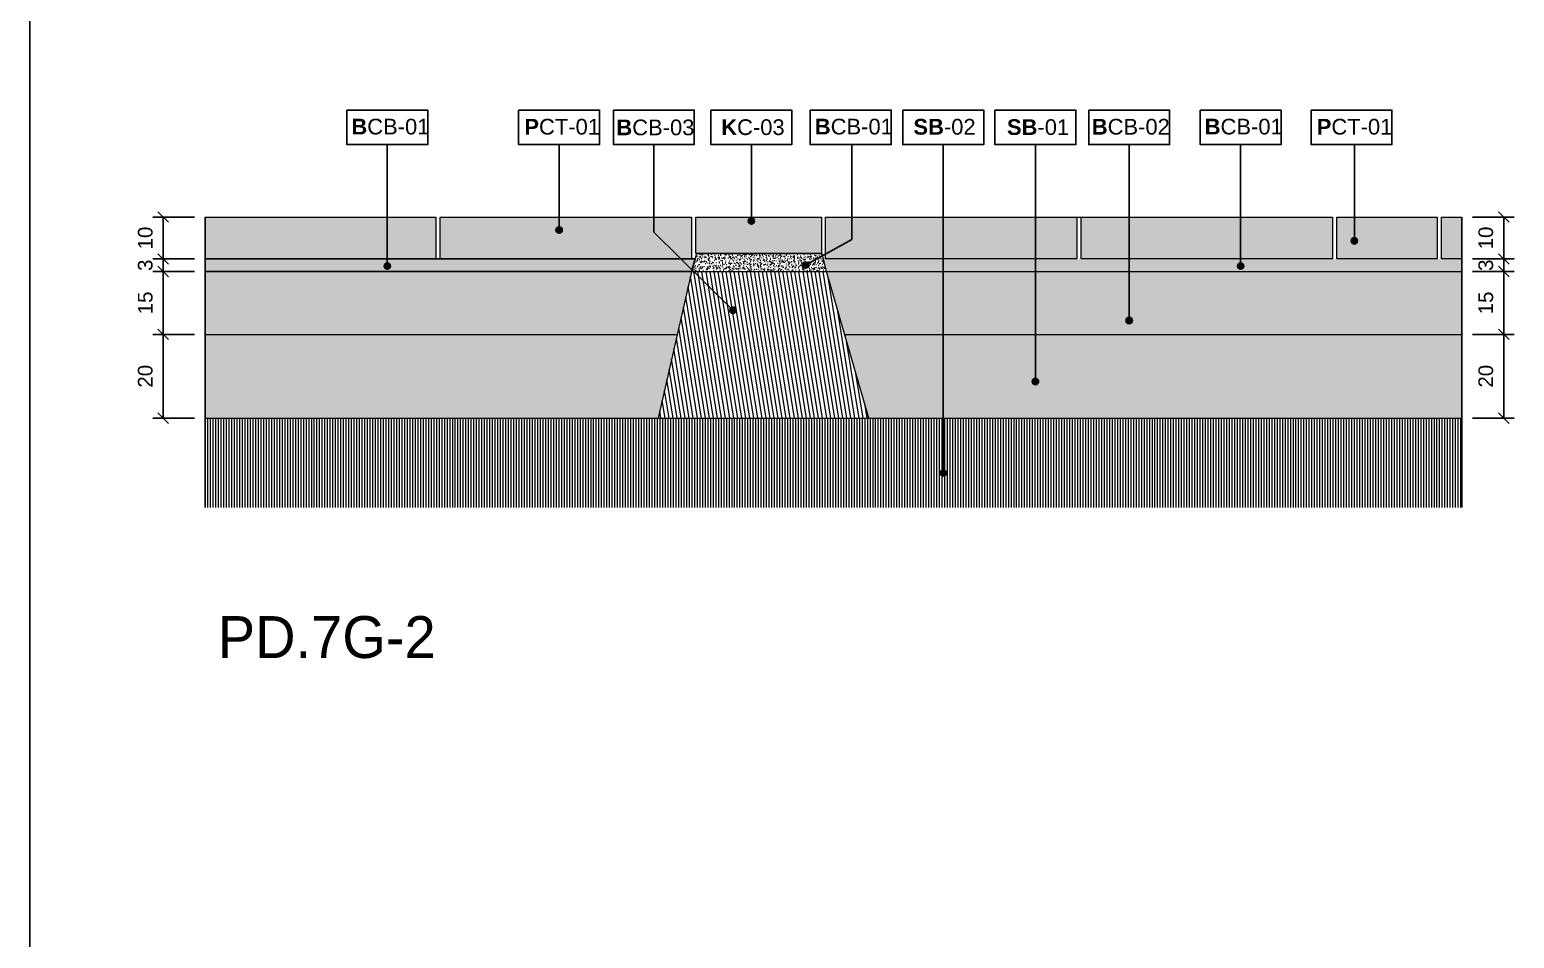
# Model space of a CAD drawing. Header units: metres. Extents: x -325 to 301, y -147 to 149.
# Drawn here: x 82.234 to 85.778, y 57.129 to 59.298 of the extents above; entities that cross this region are included whole.
import ezdxf

# ---------------------------------------------------------------- set-up
doc = ezdxf.new("R2010")
doc.units = ezdxf.units.M
doc.layers.get('Defpoints').update_dxf_attribs({"lineweight": 13})
doc.layers.add('-aux', color=50, linetype='Continuous', plot=False)
doc.layers.add('02-L-AUX', color=2, linetype='Continuous', plot=False)
for name, color, linetype, true_color in [('0-TX-1_25', 7, 'Continuous', 0x3f4f7f), ('3-TR-paviment fort', 7, 'Continuous', 0xd1d1d1), ('EIT_3 TR sorra', 7, 'Continuous', 0xd8ceb0)]:
    doc.layers.add(name, color=color, linetype=linetype, true_color=true_color)
for name, color, linetype, lineweight in [('1-CM', 7, 'Continuous', 0), ('3-TR Formigó', 252, 'Continuous', 0), ('3-TR Seleccionat', 44, 'Continuous', 0), ('3-TR Tot-u', 37, 'Continuous', 0)]:
    doc.layers.add(name, color=color, linetype=linetype, lineweight=lineweight)
for name, color, linetype in [('1-SECCIÓ', 1, 'Continuous'), ('A-KEYPLAN_HATCH', 7, 'Continuous'), ('A_TEXT_2', 7, 'Continuous')]:
    doc.layers.add(name, color=color, linetype=linetype)
doc.layers.add('3-TR tot_u', color=7, linetype='Continuous', lineweight=5, true_color=0x787878)
doc.styles.get("Standard").update_dxf_attribs({"font": 'arial.ttf'})
doc.styles.add('x-llegenda materials$0$ENGRAVERS', font='TT0586M.TTF')
doc.dimstyles.new('ISO-25', dxfattribs={"dimtxt": 0.1, "dimasz": 0.1, "dimexe": 0.1, "dimexo": 0.1, "dimgap": 0.1, "dimtad": 1, "dimdec": 0, "dimlfac": 100, "dimzin": 9, "dimtxsty": 'Standard', "dimblk": 'OBLIQUE', "dimcen": 0.1, "dimadec": 0, "dimazin": 0, "dimtfac": 1, "dimtdec": 0, "dimtmove": 0, "dimatfit": 3, "dimldrblk": 'OBLIQUE', "dimfxl": 1, "dimarcsym": 0})

# ---------------------------------------------------------------- blocks, each defined once
blk = doc.blocks.new('hatch keyplan 2')
at = {"layer": 'A-KEYPLAN_HATCH'}
blk.add_lwpolyline([(0, 0.00548), (0.01287, 0.00548), (0.01287, 0), (0, 0)], close=True, dxfattribs=at)
blk = doc.blocks.new('hatch keyplan')
at = {"layer": 'A-KEYPLAN_HATCH'}
blk.add_blockref('hatch keyplan 2', (1.43058, 0.85215), dxfattribs=at)
blk = doc.blocks.new('SB-01')
at = {"layer": 'A-KEYPLAN_HATCH'}
blk.add_blockref('hatch keyplan', (-1.43058, -0.85215), dxfattribs=at)
at = {"layer": 'A_TEXT_2', "insert": (-0.0008, 0.00403), "char_height": 0.0025, "attachment_point": 1}
blk.add_mtext_dynamic_manual_height_columns('\\pi0.00271;{\\fArial|b1|i0|c0|p34;SB}-01', width=0.0145619, gutter_width=0.015, heights=[0], dxfattribs=at)
blk = doc.blocks.new('B-CB02')
at = {"layer": 'A-KEYPLAN_HATCH'}
blk.add_blockref('hatch keyplan', (-1.43058, -0.85215), dxfattribs=at)
at = {"layer": 'A_TEXT_2', "insert": (-0.0008, 0.00409), "char_height": 0.0025, "attachment_point": 1}
blk.add_mtext_dynamic_manual_height_columns('\\pi0.00129;{\\fArial|b1|i0|c0|p34;B}CB-02', width=0.0145619, gutter_width=0.015, heights=[0], dxfattribs=at)
blk = doc.blocks.new('B-CB01')
at = {"layer": 'A-KEYPLAN_HATCH'}
blk.add_blockref('hatch keyplan', (-1.43058, -0.85215), dxfattribs=at)
at = {"layer": 'A_TEXT_2', "insert": (-0.0008, 0.00411), "char_height": 0.0025, "attachment_point": 1}
blk.add_mtext_dynamic_manual_height_columns('\\pi0.00152;{\\fArial|b1|i0|c0|p34;B}CB-01', width=0.0145619, gutter_width=0.015, heights=[0], dxfattribs=at)
blk = doc.blocks.new('SB-02')
at = {"layer": 'A-KEYPLAN_HATCH'}
blk.add_blockref('hatch keyplan', (-1.43058, -0.85215), dxfattribs=at)
at = {"layer": 'A_TEXT_2', "insert": (-0.0008, 0.00408), "char_height": 0.0025, "attachment_point": 1}
blk.add_mtext_dynamic_manual_height_columns('\\pi0.00249;{\\fArial|b1|i0|c0|p34;SB}-02', width=0.0145619, gutter_width=0.015, heights=[0], dxfattribs=at)
blk = doc.blocks.new('_Oblique')
at = {"color": 0, "lineweight": -2}
blk.add_line((-0.5, -0.5), (0.5, 0.5), dxfattribs=at)
blk = doc.blocks.new('*D1300')
at = {"layer": '0-TX-1_25', "color": 0, "lineweight": -2, "transparency": 16777216}
for p, q in [((85.6782, 58.851), (85.7781, 58.851)), ((85.7531, 58.851), (85.7531, 58.751)), ((85.6782, 58.751), (85.7781, 58.751))]:
    blk.add_line(p, q, dxfattribs=at)
at = {"layer": 'Defpoints', "color": 0, "transparency": 16777216}
for p in [(85.6532, 58.851), (85.6532, 58.751), (85.7531, 58.751)]:
    blk.add_point(p, dxfattribs=at)
at = {"layer": '0-TX-1_25', "color": 0, "lineweight": -2, "transparency": 16777216, "xscale": 0.025, "yscale": 0.025, "zscale": 0.025}
for p, rotation in [((85.7531, 58.851), 90), ((85.7531, 58.751), 270)]:
    blk.add_blockref('_Oblique', p, dxfattribs=dict(at, rotation=rotation))
at = {"layer": '0-TX-1_25', "color": 0, "transparency": 16777216, "insert": (85.7102, 58.801), "char_height": 0.035, "attachment_point": 5, "rotation": 90}
blk.add_mtext('10', dxfattribs=at)
blk = doc.blocks.new('*D1301')
at = {"layer": '0-TX-1_25', "color": 0, "lineweight": -2, "transparency": 16777216}
for p, q in [((85.7531, 58.751), (85.7531, 58.776)), ((85.6782, 58.751), (85.7781, 58.751)), ((85.6782, 58.721), (85.7781, 58.721)), ((85.7531, 58.751), (85.7531, 58.721)), ((85.7531, 58.721), (85.7531, 58.696))]:
    blk.add_line(p, q, dxfattribs=at)
at = {"layer": 'Defpoints', "color": 0, "transparency": 16777216}
for p in [(85.6532, 58.751), (85.6532, 58.721), (85.7531, 58.721)]:
    blk.add_point(p, dxfattribs=at)
at = {"layer": '0-TX-1_25', "color": 0, "lineweight": -2, "transparency": 16777216, "xscale": 0.025, "yscale": 0.025, "zscale": 0.025}
for p, rotation in [((85.7531, 58.751), 270), ((85.7531, 58.721), 90)]:
    blk.add_blockref('_Oblique', p, dxfattribs=dict(at, rotation=rotation))
at = {"layer": '0-TX-1_25', "color": 0, "transparency": 16777216, "insert": (85.7102, 58.736), "char_height": 0.035, "attachment_point": 5, "rotation": 90}
blk.add_mtext('3', dxfattribs=at)
blk = doc.blocks.new('*D1307')
at = {"layer": '0-TX-1_25', "color": 0, "lineweight": -2, "transparency": 16777216}
for p, q in [((85.6782, 58.721), (85.7781, 58.721)), ((85.7531, 58.721), (85.7531, 58.571)), ((85.6782, 58.571), (85.7781, 58.571))]:
    blk.add_line(p, q, dxfattribs=at)
at = {"layer": 'Defpoints', "color": 0, "transparency": 16777216}
for p in [(85.6532, 58.721), (85.6532, 58.571), (85.7531, 58.571)]:
    blk.add_point(p, dxfattribs=at)
at = {"layer": '0-TX-1_25', "color": 0, "lineweight": -2, "transparency": 16777216, "xscale": 0.025, "yscale": 0.025, "zscale": 0.025}
for p, rotation in [((85.7531, 58.721), 90), ((85.7531, 58.571), 270)]:
    blk.add_blockref('_Oblique', p, dxfattribs=dict(at, rotation=rotation))
at = {"layer": '0-TX-1_25', "color": 0, "transparency": 16777216, "insert": (85.7102, 58.646), "char_height": 0.035, "attachment_point": 5, "rotation": 90}
blk.add_mtext('15', dxfattribs=at)
blk = doc.blocks.new('*D1302')
at = {"layer": '0-TX-1_25', "color": 0, "lineweight": -2, "transparency": 16777216}
for p, q in [((85.6782, 58.571), (85.7781, 58.571)), ((85.7531, 58.371), (85.7531, 58.571)), ((85.6782, 58.371), (85.7781, 58.371))]:
    blk.add_line(p, q, dxfattribs=at)
at = {"layer": 'Defpoints', "color": 0, "transparency": 16777216}
for p in [(85.6532, 58.571), (85.7531, 58.571), (85.6532, 58.371)]:
    blk.add_point(p, dxfattribs=at)
at = {"layer": '0-TX-1_25', "color": 0, "lineweight": -2, "transparency": 16777216, "xscale": 0.025, "yscale": 0.025, "zscale": 0.025}
for p, rotation in [((85.7531, 58.571), 90), ((85.7531, 58.371), 270)]:
    blk.add_blockref('_Oblique', p, dxfattribs=dict(at, rotation=rotation))
at = {"layer": '0-TX-1_25', "color": 0, "transparency": 16777216, "insert": (85.7102, 58.471), "char_height": 0.035, "attachment_point": 5, "rotation": 90}
blk.add_mtext('20', dxfattribs=at)
blk = doc.blocks.new('PCB01')
at = {"layer": 'A-KEYPLAN_HATCH'}
blk.add_lwpolyline([(0.001, 0.00548), (0.01387, 0.00548), (0.01387, 0), (0.001, 0)], close=True, dxfattribs=at)
at = {"layer": 'A_TEXT_2', "insert": (0.0002, 0.00409), "char_height": 0.0025, "attachment_point": 1}
blk.add_mtext_dynamic_manual_height_columns('\\pi0.00171;{\\fArial|b1|i0|c0|p34;P}CT-01', width=0.0145619, gutter_width=0.015, heights=[0], dxfattribs=at)
blk = doc.blocks.new('B-CB03')
at = {"layer": 'A-KEYPLAN_HATCH'}
blk.add_blockref('hatch keyplan', (-1.43058, -0.85215), dxfattribs=at)
at = {"layer": 'A_TEXT_2', "insert": (-0.0008, 0.00398), "char_height": 0.0025, "attachment_point": 1}
blk.add_mtext_dynamic_manual_height_columns('\\pi0.00128;{\\fArial|b1|i0|c0|p34;B}CB-03', width=0.0145619, gutter_width=0.015, heights=[0], dxfattribs=at)
blk = doc.blocks.new('POINT')
at = {"layer": '0-TX-1_25'}
h = blk.add_hatch(dxfattribs=at)
h.set_pattern_fill('ANGLE', color=256)
h.set_pattern_definition([(0, (-83.747, -12.726), (0, 6.985), [5.08, -1.905]), (90, (-83.747, -12.726), (-6.985, 4e-16), [5.08, -1.905])])
edge = h.paths.add_edge_path()
edge.add_arc((0, 0), 0.0075, 0, 360)
h = blk.add_hatch(color=256, dxfattribs=at)
h.dxf.hatch_style = 1
edge = h.paths.add_edge_path()
edge.add_arc((0, 0), 0.0075, 0, 360)
blk.add_circle((0, 0), 0.0075, dxfattribs=at)
blk = doc.blocks.new('*D1303')
at = {"layer": '0-TX-1_25', "color": 0, "lineweight": -2, "transparency": 16777216}
for p, q in [((82.6282, 58.851), (82.5282, 58.851)), ((82.5532, 58.851), (82.5532, 58.7509)), ((82.6282, 58.7509), (82.5282, 58.7509))]:
    blk.add_line(p, q, dxfattribs=at)
at = {"layer": 'Defpoints', "color": 0, "transparency": 16777216}
for p in [(82.6532, 58.851), (82.5532, 58.7509), (82.6532, 58.7509)]:
    blk.add_point(p, dxfattribs=at)
at = {"layer": '0-TX-1_25', "color": 0, "lineweight": -2, "transparency": 16777216, "xscale": 0.025, "yscale": 0.025, "zscale": 0.025}
for p, rotation in [((82.5532, 58.851), 90), ((82.5532, 58.7509), 270)]:
    blk.add_blockref('_Oblique', p, dxfattribs=dict(at, rotation=rotation))
at = {"layer": '0-TX-1_25', "color": 0, "transparency": 16777216, "insert": (82.5104, 58.8009), "char_height": 0.035, "attachment_point": 5, "rotation": 90}
blk.add_mtext('10', dxfattribs=at)
blk = doc.blocks.new('*D1304')
at = {"layer": '0-TX-1_25', "color": 0, "lineweight": -2, "transparency": 16777216}
for p, q in [((82.5532, 58.7509), (82.5532, 58.7759)), ((82.6282, 58.7509), (82.5282, 58.7509)), ((82.6282, 58.721), (82.5282, 58.721)), ((82.5532, 58.7509), (82.5532, 58.721)), ((82.5532, 58.721), (82.5532, 58.696))]:
    blk.add_line(p, q, dxfattribs=at)
at = {"layer": 'Defpoints', "color": 0, "transparency": 16777216}
for p in [(82.5532, 58.721), (82.6532, 58.7509), (82.6532, 58.721)]:
    blk.add_point(p, dxfattribs=at)
at = {"layer": '0-TX-1_25', "color": 0, "lineweight": -2, "transparency": 16777216, "xscale": 0.025, "yscale": 0.025, "zscale": 0.025}
for p, rotation in [((82.5532, 58.7509), 270), ((82.5532, 58.721), 90)]:
    blk.add_blockref('_Oblique', p, dxfattribs=dict(at, rotation=rotation))
at = {"layer": '0-TX-1_25', "color": 0, "transparency": 16777216, "insert": (82.5104, 58.7359), "char_height": 0.035, "attachment_point": 5, "rotation": 90}
blk.add_mtext('3', dxfattribs=at)
blk = doc.blocks.new('*D1305')
at = {"layer": '0-TX-1_25', "color": 0, "lineweight": -2, "transparency": 16777216}
for p, q in [((82.6282, 58.721), (82.5282, 58.721)), ((82.5532, 58.721), (82.5532, 58.571)), ((82.6282, 58.571), (82.5282, 58.571))]:
    blk.add_line(p, q, dxfattribs=at)
at = {"layer": 'Defpoints', "color": 0, "transparency": 16777216}
for p in [(82.6532, 58.721), (82.5532, 58.571), (82.6532, 58.571)]:
    blk.add_point(p, dxfattribs=at)
at = {"layer": '0-TX-1_25', "color": 0, "lineweight": -2, "transparency": 16777216, "xscale": 0.025, "yscale": 0.025, "zscale": 0.025}
for p, rotation in [((82.5532, 58.721), 90), ((82.5532, 58.571), 270)]:
    blk.add_blockref('_Oblique', p, dxfattribs=dict(at, rotation=rotation))
at = {"layer": '0-TX-1_25', "color": 0, "transparency": 16777216, "insert": (82.5104, 58.646), "char_height": 0.035, "attachment_point": 5, "rotation": 90}
blk.add_mtext('15', dxfattribs=at)
blk = doc.blocks.new('*D1306')
at = {"layer": '0-TX-1_25', "color": 0, "lineweight": -2, "transparency": 16777216}
for p, q in [((82.6282, 58.571), (82.5282, 58.571)), ((82.5532, 58.571), (82.5532, 58.371)), ((82.6282, 58.371), (82.5282, 58.371))]:
    blk.add_line(p, q, dxfattribs=at)
at = {"layer": 'Defpoints', "color": 0, "transparency": 16777216}
for p in [(82.6532, 58.571), (82.5532, 58.371), (82.6532, 58.371)]:
    blk.add_point(p, dxfattribs=at)
at = {"layer": '0-TX-1_25', "color": 0, "lineweight": -2, "transparency": 16777216, "xscale": 0.025, "yscale": 0.025, "zscale": 0.025}
for p, rotation in [((82.5532, 58.571), 90), ((82.5532, 58.371), 270)]:
    blk.add_blockref('_Oblique', p, dxfattribs=dict(at, rotation=rotation))
at = {"layer": '0-TX-1_25', "color": 0, "transparency": 16777216, "insert": (82.5104, 58.471), "char_height": 0.035, "attachment_point": 5, "rotation": 90}
blk.add_mtext('20', dxfattribs=at)
blk = doc.blocks.new('K02')
at = {"layer": 'A-KEYPLAN_HATCH'}
blk.add_blockref('hatch keyplan', (-1.43058, -0.85215), dxfattribs=at)
at = {"layer": 'A_TEXT_2', "insert": (-0.0008, 0.00402), "char_height": 0.0025, "attachment_point": 1}
blk.add_mtext_dynamic_manual_height_columns('\\pi0.00244;{\\fArial|b1|i0|c0|p34;K}C-03', width=0.0145619, gutter_width=0.015, heights=[0], dxfattribs=at)

msp = doc.modelspace()

# ---------------------------------------------------------------- hatches: boundary and pattern name
at = {"layer": '3-TR Formigó'}
h = msp.add_hatch(dxfattribs=at)
h.set_pattern_fill('ANSI31', color=256, scale=0.003, angle=234.1752, style=0)
h.set_pattern_definition([(279.175244, (45.104196, -32.994287), (0.00940313, 0.0015188056), [])])
h.paths.add_polyline_path([(83.8173, 58.7338), (83.8144, 58.721), (83.8179, 58.7338)])
h.paths.add_polyline_path([(84.1365, 58.721), (83.8144, 58.721), (83.7344, 58.371), (84.2372, 58.371)])
at = {"layer": '3-TR Seleccionat'}
h = msp.add_hatch(dxfattribs=at)
h.set_pattern_fill('ANSI31', color=256, scale=0.002, angle=45, style=0)
h.set_pattern_definition([(90, (-440995.1917714, -650778.1464875), (-0.00635, 1e-18), [])])
h.paths.add_polyline_path([(82.6532, 58.1577), (82.6532, 58.371), (85.6532, 58.371), (85.6532, 58.1577)])
at = {"layer": '3-TR Tot-u'}
h = msp.add_hatch(dxfattribs=at)
h.set_pattern_fill('EARTH', color=256, scale=0.005, angle=-80.8248, style=0)
h.set_pattern_definition([(279.17524, (81.0838, 58.32096), (0.03640645, -0.02628108), [0.03175, -0.03175]), (279.17524, (81.095553, 58.322858), (0.03640645, -0.02628108), [0.03175, -0.03175]), (279.17524, (81.107307, 58.324757), (0.03640645, -0.02628108), [0.03175, -0.03175]), (9.17524, (81.111858, 58.321472), (0.02628108, 0.03640645), [0.03175, -0.03175]), (9.17524, (81.113756, 58.309718), (0.02628108, 0.03640645), [0.03175, -0.03175]), (9.17524, (81.115655, 58.297964), (0.02628108, 0.03640645), [0.03175, -0.03175])])
h.paths.add_polyline_path([(83.7344, 58.371), (83.7801, 58.571), (82.6532, 58.571), (82.6532, 58.371)])
h.paths.add_polyline_path([(84.1796, 58.571), (84.2372, 58.371), (85.6532, 58.371), (85.6532, 58.571)])
at = {"layer": '3-TR tot_u'}
h = msp.add_hatch(dxfattribs=at)
h.set_pattern_fill('AR-CONC', color=256, scale=9e-05, angle=89.1201)
h.set_pattern_definition([(139.120136, (-0.049733, 37.615171), (0.0016861337, 0.0163726586), [0.0017145, -0.0188595]), (84.120136, (-0.049733, 37.61517), (-0.0172417962, -0.002907487), [0.0013716, -0.0150876526]), (189.57158, (-0.049592, 37.616535), (-0.0155556617, 0.0134651714), [0.0014571008, -0.016028122]), (135.304336, (-0.054304, 37.61524), (0.0041580035, 0.024336133), [0.00257175, -0.02828925]), (185.755694, (-0.053958, 37.61727), (-0.021937625, 0.021705804), [0.002185652, -0.024042205]), (80.304287, (-0.054304, 37.61524), (-0.021937625, 0.021705804), [0.002057397, -0.022631376]), (110.120136, (-0.053126, 37.617509), (0.0094123187, 0.0135023525), [0.0017145, -0.0188595]), (55.120136, (-0.053126, 37.61751), (-0.01648955, 0.0058160805), [0.0013716, -0.0150876]), (160.57158, (-0.052342, 37.618634), (-0.0070772314, 0.019318433), [0.0014571008, -0.0160280944]), (126.620136, (-0.0497325, 37.615171), (-0.00760478767, 0.00039479935), [0, -0.01490472, 0, -0.0153162, 0, -0.01514475]), (96.620136, (-0.0497325, 37.615171), (-0.0089228417, 0.0061515134), [0, -0.00873252, 0, -0.01456182, 0, -0.00577215]), (56.620136, (-0.049811, 37.6100736), (0.0007029168, 0.0121937974), [0, -0.005715, 0, -0.0178308, 0, -0.0236601]), (46.620136, (-0.049846, 37.607788), (-0.002083395, 0.0133651946), [0, -0.0074295, 0, -0.01184148, 0, -0.0168021])])
h.paths.add_polyline_path([(84.1365, 58.721), (84.1259, 58.7637), (83.826, 58.7637), (83.8144, 58.721)])
h = msp.add_hatch(dxfattribs=at)
h.set_pattern_fill('AR-CONC', color=256, scale=0.00025, angle=90.2657)
h.set_pattern_definition([(140.265705268, (269980.726312, -738410.842134), (0.0037735120512, 0.0455641565363), [0.0047625, -0.0523875]), (85.265705268, (269980.72631, -738410.842134), (-0.0477228381134, -0.0090322630912), [0.00381, -0.0419101460425]), (190.717149968, (269980.726627, -738410.838337), (-0.0439493241148, 0.036531893334), [0.0040475022, -0.04452256115]), (136.449905268, (269980.71361, -738410.84219), (0.0101961924518, 0.067817773436), [0.00714375, -0.07858125]), (186.901262878, (269980.71446, -738410.83654), (-0.062131101396, 0.0590635409047), [0.006071255785, -0.06678390204]), (81.449856438, (269980.71361, -738410.84219), (-0.062131101393, 0.059063540908), [0.0057149917675, -0.06286493298]), (111.265705268, (269980.716758, -738410.835828), (0.0253902499171, 0.0380217517897), [0.0047625, -0.0523875]), (56.265705268, (269980.71676, -738410.83583), (-0.046118146809, 0.0152368019337), [0.00381, -0.04191]), (161.717150268, (269980.718874, -738410.83266), (-0.020727897129, 0.0532585536378), [0.0040475022, -0.0445224844]), (127.765705268, (269980.726312, -738410.842134), (-0.02114211319988, 0.00067411330533), [0, -0.041402, 0, -0.042545, 0, -0.04206875]), (97.765705268, (269980.726312, -738410.842134), (-0.02512234202616, 0.0165885912731), [0, -0.024257, 0, -0.0404495, 0, -0.01603375]), (57.765705268, (269980.726378, -738410.856294), (0.00127497312815, 0.03390392593583), [0, -0.015875, 0, -0.04953, 0, -0.0657225]), (47.765705268, (269980.726407, -738410.862644), (-0.0065282885337, 0.0370024188445), [0, -0.0206375, 0, -0.032893, 0, -0.0466725])])
h.paths.add_polyline_path([(83.7801, 58.571), (83.8144, 58.721), (82.6532, 58.721), (82.6532, 58.571)])
h.paths.add_polyline_path([(84.1365, 58.721), (84.1796, 58.571), (85.6532, 58.571), (85.6532, 58.721)])
at = {"layer": '3-TR-paviment fort'}
for points in [[(83.2042, 58.7509), (83.2042, 58.8509), (82.6532, 58.8509), (82.6532, 58.7509)], [(83.2142, 58.851), (83.8142, 58.851), (83.8142, 58.751), (83.2142, 58.751)], [(84.1242, 58.851), (84.1242, 58.7637), (83.8242, 58.7638), (83.8242, 58.851), (83.9749, 58.851)], [(84.1342, 58.851), (84.7342, 58.851), (84.7342, 58.751), (84.1342, 58.751)], [(84.7442, 58.851), (85.3442, 58.851), (85.3442, 58.751), (84.7442, 58.751)], [(85.3542, 58.851), (85.5942, 58.851), (85.5942, 58.751), (85.3542, 58.751)], [(85.6532, 58.751), (85.6532, 58.851), (85.6042, 58.851), (85.6042, 58.751)]]:
    msp.add_hatch(color=256, dxfattribs=at).paths.add_polyline_path(points)
at = {"layer": 'EIT_3 TR sorra'}
h = msp.add_hatch(dxfattribs=at)
h.set_pattern_fill('ANSI36', color=256, scale=0.001075, angle=-0.5853, style=0, double=1)
h.set_pattern_definition([(44.4146932, (-151.8262662, -67.271228), (0.001877787426, 0.0066181336), [0.0085328125, -0.0017065625, 0, -0.0017065625])])
h.paths.add_polyline_path([(82.6532, 58.7509), (83.8226, 58.751), (83.8144, 58.7209), (82.6532, 58.7209)])
h = msp.add_hatch(dxfattribs=at)
h.set_pattern_fill('ANSI36', color=256, scale=0.001075, angle=-0.5853, style=0, double=1)
h.set_pattern_definition([(44.4146932, (-150.3429667, -67.2712012), (0.001877787426, 0.0066181336), [0.0085328125, -0.0017065625, 0, -0.0017065625])])
h.paths.add_polyline_path([(84.1291, 58.751), (85.6532, 58.751), (85.6532, 58.721), (84.1365, 58.721)])

# ---------------------------------------------------------------- linework, layer by layer
at = {"layer": '-aux'}
msp.add_lwpolyline([(82.2345, 3.4567), (82.2345, 133.4567)], dxfattribs=at)
at = {"layer": '0-TX-1_25'}
for points in [[(83.0881, 59.024), (83.0881, 58.7339)], [(83.4982, 58.8199), (83.4982, 59.024)], [(83.7241, 59.024), (83.7241, 58.8153), (83.9132, 58.6287)], [(83.9571, 58.8415), (83.9571, 59.024)], [(84.0861, 58.7364), (84.1971, 58.7975), (84.1971, 59.024)], [(84.4151, 58.2403), (84.4151, 59.024)], [(84.6351, 58.4586), (84.6351, 59.024)], [(84.8589, 58.604), (84.8589, 59.024)], [(85.1249, 59.024), (85.1249, 58.7339)], [(85.3965, 58.7941), (85.3965, 59.024)]]:
    msp.add_lwpolyline(points, dxfattribs=at)
at = {"layer": '02-L-AUX'}
msp.add_lwpolyline([(82.6532, 58.7509), (83.8226, 58.751), (83.8144, 58.7209), (82.6532, 58.7209)], close=True, dxfattribs=at)
at = {"layer": '1-CM'}
for p, q in [((82.6532, 58.721), (85.6532, 58.721)), ((82.6532, 58.571), (83.7801, 58.571)), ((84.1796, 58.571), (85.6532, 58.571)), ((82.6532, 58.371), (85.6532, 58.371))]:
    msp.add_line(p, q, dxfattribs=at)
for points in [[(82.6532, 58.8509), (83.2042, 58.8509), (83.2042, 58.7509), (82.6532, 58.7509)], [(83.2142, 58.851), (83.8142, 58.851), (83.8142, 58.751), (83.2142, 58.751), (83.2142, 58.851)], [(83.8242, 58.851), (84.1242, 58.851)], [(84.1342, 58.851), (84.7342, 58.851), (84.7342, 58.751), (84.1342, 58.751), (84.1342, 58.851)], [(84.7342, 58.851), (84.7442, 58.851)], [(84.7442, 58.851), (85.3442, 58.851), (85.3442, 58.751), (84.7442, 58.751), (84.7442, 58.851)], [(85.3542, 58.851), (85.5942, 58.851), (85.5942, 58.751), (85.3542, 58.751), (85.3542, 58.851)], [(85.6042, 58.851), (85.6532, 58.851)], [(85.6532, 58.751), (85.6042, 58.751), (85.6042, 58.851)], [(83.8242, 58.7638), (84.1242, 58.7637)], [(83.8179, 58.7338), (83.8173, 58.7338), (83.7344, 58.371), (84.2372, 58.371), (84.1365, 58.721)], [(83.8173, 58.7338), (83.8179, 58.7338)]]:
    msp.add_lwpolyline(points, dxfattribs=at)
for points in [[(84.1242, 58.851), (84.1242, 58.7637), (83.8242, 58.7638), (83.8242, 58.851)], [(84.1365, 58.721), (84.1259, 58.7637), (83.826, 58.7637), (83.8144, 58.721)]]:
    msp.add_lwpolyline(points, close=True, dxfattribs=at)
at = {"layer": '1-SECCIÓ'}
for p, q in [((82.6532, 58.851), (82.6532, 58.1577)), ((85.6532, 58.851), (85.6532, 58.1577))]:
    msp.add_line(p, q, dxfattribs=at)

# ---------------------------------------------------------------- block references
at = {"layer": '0-TX-1_25', "xscale": 15, "yscale": 15, "zscale": 15}
for name, p in [('B-CB01', (82.9915, 59.024)), ('PCB01', (83.3866, 59.024)), ('B-CB03', (83.6276, 59.024)), ('K02', (83.8605, 59.024)), ('B-CB01', (84.0977, 59.024)), ('SB-02', (84.3185, 59.024)), ('SB-01', (84.5385, 59.024)), ('B-CB02', (84.7623, 59.024)), ('B-CB01', (85.0283, 59.024)), ('PCB01', (85.2779, 59.024))]:
    msp.add_blockref(name, p, dxfattribs=at)
at = {"layer": '0-TX-1_25'}
for p in [(83.4982, 58.8199), (83.9571, 58.8415), (85.3965, 58.7941), (83.0881, 58.7339), (84.0861, 58.7364), (85.1249, 58.7339), (83.9132, 58.6287), (84.8589, 58.604), (84.6351, 58.4586), (84.4151, 58.2403)]:
    msp.add_blockref('POINT', p, dxfattribs=at)

# ---------------------------------------------------------------- texts
at = {"layer": '-aux', "insert": (82.6833, 57.8985), "char_height": 0.1, "width": 19.210099, "attachment_point": 1, "style": 'x-llegenda materials$0$ENGRAVERS'}
msp.add_mtext('PD.7G-2', dxfattribs=at)

# ---------------------------------------------------------------- dimensions: what is measured, and where the dimension line sits
at = {"layer": '0-TX-1_25'}
for base, p1, p2, picture, middle in [((82.5532, 58.7509), (82.6532, 58.851), (82.6532, 58.7509), '*D1303', (82.5104, 58.8009)), ((85.7531, 58.751), (85.6532, 58.851), (85.6532, 58.751), '*D1300', (85.7102, 58.801)), ((82.5532, 58.571), (82.6532, 58.721), (82.6532, 58.571), '*D1305', (82.5104, 58.646)), ((85.7531, 58.571), (85.6532, 58.721), (85.6532, 58.571), '*D1307', (85.7102, 58.646)), ((82.5532, 58.371), (82.6532, 58.571), (82.6532, 58.371), '*D1306', (82.5104, 58.471)), ((85.7531, 58.571), (85.6532, 58.371), (85.6532, 58.571), '*D1302', (85.7102, 58.471))]:
    dim = msp.add_linear_dim(base=base, p1=p1, p2=p2, angle=90, dimstyle='ISO-25', override={"dimtxt": 0.035, "dimasz": 0.025, "dimexe": 0.025, "dimexo": 0.025, "dimgap": 0.025, "dimblk1": 'Oblique', "dimblk2": 'Oblique', "dimsah": 1, "dimfxl": 0.1, "dimfxlon": 1, "dimarcsym": 1}, dxfattribs=at)
    dim.commit()
    dim.dimension.update_dxf_attribs({"geometry": picture, "text_midpoint": middle})
for base, p1, p2, picture, middle in [((82.5532, 58.721), (82.6532, 58.7509), (82.6532, 58.721), '*D1304', (82.5532, 58.7359)), ((85.7531, 58.721), (85.6532, 58.751), (85.6532, 58.721), '*D1301', (85.7531, 58.736))]:
    dim = msp.add_linear_dim(base=base, p1=p1, p2=p2, angle=90, dimstyle='ISO-25', override={"dimtxt": 0.035, "dimasz": 0.025, "dimexe": 0.025, "dimexo": 0.025, "dimgap": 0.025, "dimblk1": 'Oblique', "dimblk2": 'Oblique', "dimsah": 1, "dimfxl": 0.1, "dimfxlon": 1, "dimarcsym": 1}, dxfattribs=at)
    dim.commit()
    dim.dimension.update_dxf_attribs({"geometry": picture, "text_midpoint": middle, "dimtype": 160})

doc.saveas('drawing.dxf')
